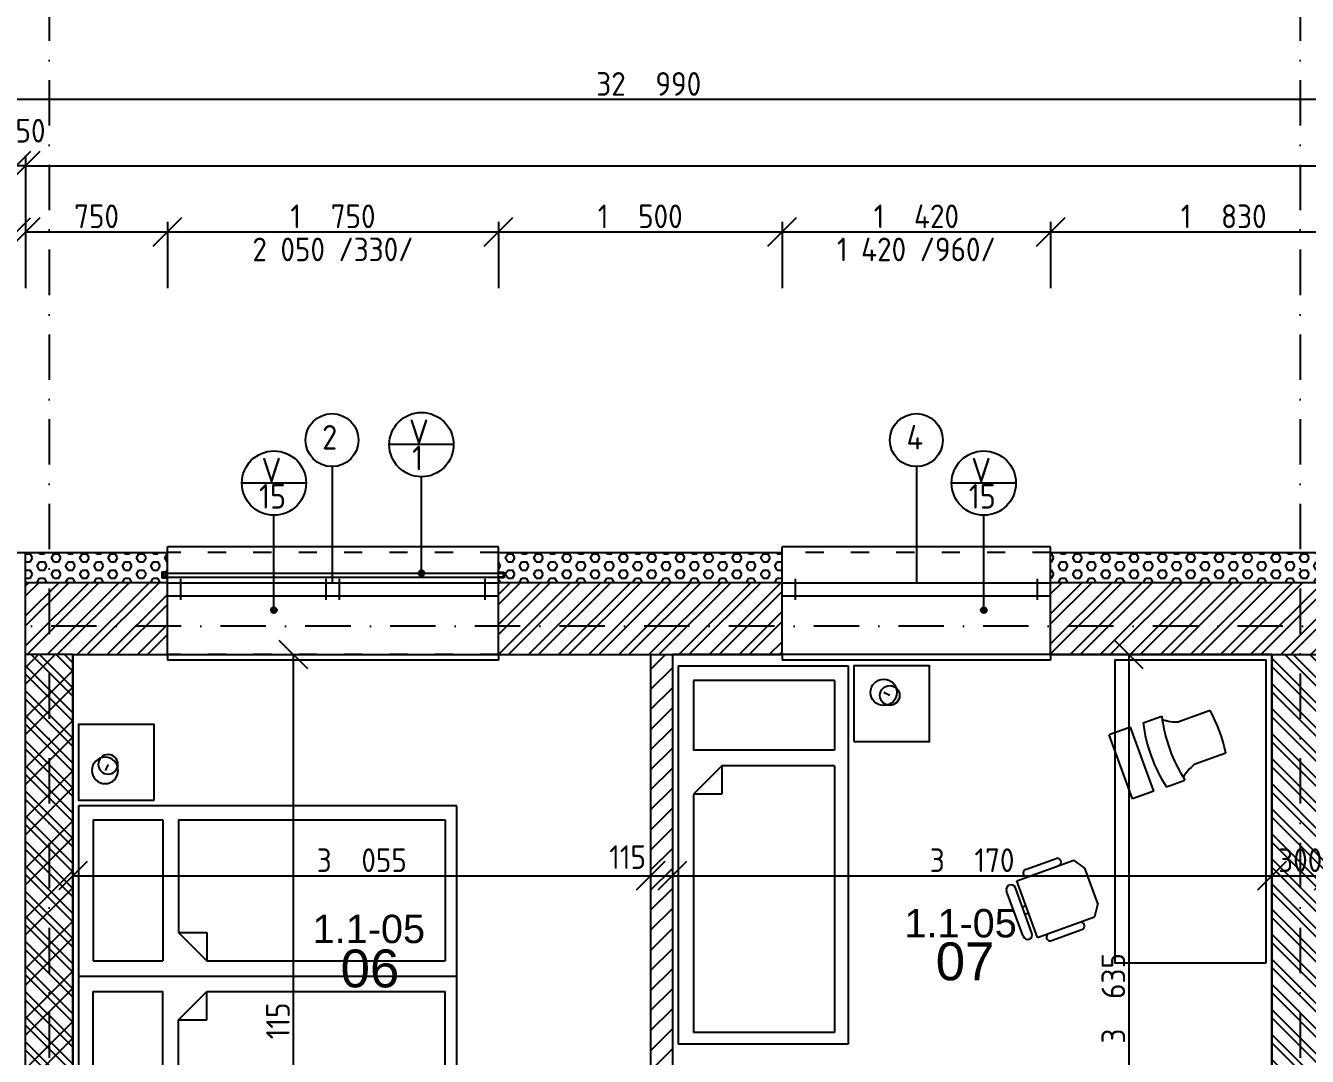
# Model space of a CAD drawing. Extents: x 4511820 to 5180432, y -1526536 to -944957.
# Drawn here: x 5007451 to 5014228, y -1334020 to -1328570 of the extents above; entities that cross this region are included whole.
import ezdxf

# ---------------------------------------------------------------- set-up
doc = ezdxf.new("R2010")
doc.units = 0
doc.header["$MEASUREMENT"] = 0
doc.linetypes.add('ACAD_ISO03W100', pattern=[30, 12, -18])
doc.linetypes.add('BODKOCIARKOVANA_3', pattern=[5.6, 3, -1.3, 0, -1.3])
doc.layers.get('0').update_dxf_attribs({"linetype": 'CONTINUOUS'})
doc.layers.get('Defpoints').update_dxf_attribs({"color": 61, "linetype": 'CONTINUOUS'})
for name, color, linetype in [('KÓTY', 4, 'CONTINUOUS'), ('MÚRY', 1, 'CONTINUOUS'), ('OKNÁ', 143, 'CONTINUOUS'), ('osi', 253, 'CONTINUOUS'), ('Plochy', 41, 'CONTINUOUS'), ('POPIS', 7, 'CONTINUOUS'), ('TENKÁ', 7, 'CONTINUOUS'), ('ZARIADENIE', 47, 'CONTINUOUS'), ('ŠRAFY', 82, 'CONTINUOUS')]:
    doc.layers.add(name, color=color, linetype=linetype)
doc.styles.add('ARIAL', font='arial.ttf')
doc.styles.add('STYLE1', font='isocp.shx')
doc.dimstyles.new('STANDARD-50', dxfattribs={"dimtxt": 125, "dimasz": 150, "dimexe": 10, "dimexo": 200, "dimgap": 20, "dimtad": 1, "dimdsep": 46, "dimlunit": 6, "dimtxsty": 'STYLE1', "dimblk1": 'OBLIQUE', "dimblk2": 'OBLIQUE', "dimsah": 1, "dimcen": 2.5, "dimse1": 1, "dimse2": 1, "dimadec": 0, "dimazin": 0, "dimtfac": 1, "dimtmove": 1, "dimatfit": 3, "dimldrblk": 'OBLIQUE', "dimfxl": 1, "dimtolj": 1, "dimtzin": 0, "dimarcsym": 0})
pattern_1 = [(0, (0, -175781), (0, 43.3012702), [25, -50]), (120, (0, -175781), (-37.5, -21.6506351), [25, -50]), (60, (25, -175781), (-37.5, 21.6506351), [25, -50])]

# ---------------------------------------------------------------- blocks, each defined once
blk = doc.blocks.new('_OBLIQUE')
at = {"color": 0, "linetype": 'ByBlock'}
blk.add_line((-0.5, -0.5), (0.5, 0.5), dxfattribs=at)
blk = doc.blocks.new('*D22419')
at = {"layer": 'Defpoints', "color": 0}
for p in [(5027241, -1328390.2), (4994251, -1328960.6), (4994251, -1328960.6)]:
    blk.add_point(p, dxfattribs=at)
at = {"layer": 'KÓTY', "color": 0, "lineweight": -2}
blk.add_line((5027241, -1328960.6), (4994251, -1328960.6), dxfattribs=at)
at = {"layer": 'KÓTY', "color": 0, "linetype": 'ByBlock', "lineweight": -2, "xscale": 150, "yscale": 150, "zscale": 150, "rotation": 180}
blk.add_blockref('_OBLIQUE', (4994251, -1328960.6), dxfattribs=at)
at = {"layer": 'KÓTY', "color": 0, "linetype": 'ByBlock', "lineweight": -2, "xscale": 150, "yscale": 150, "zscale": 150}
blk.add_blockref('_OBLIQUE', (5027241, -1328960.6), dxfattribs=at)
at = {"layer": 'KÓTY', "color": 0, "insert": (5010746, -1328878.1), "char_height": 125, "attachment_point": 5, "style": 'STYLE1'}
blk.add_mtext('\\A1;32ﾠ990', dxfattribs=at)
blk = doc.blocks.new('*D22420')
at = {"layer": 'Defpoints', "color": 0}
for p in [(5027241, -1329310.6), (5007451, -1331515.2), (5027241, -1331515.2)]:
    blk.add_point(p, dxfattribs=at)
at = {"layer": 'KÓTY', "color": 0, "lineweight": -2}
blk.add_line((5007451, -1329310.6), (5027241, -1329310.6), dxfattribs=at)
at = {"layer": 'KÓTY', "color": 0, "linetype": 'ByBlock', "lineweight": -2, "xscale": 150, "yscale": 150, "zscale": 150, "rotation": 180}
blk.add_blockref('_OBLIQUE', (5007451, -1329310.6), dxfattribs=at)
at = {"layer": 'KÓTY', "color": 0, "linetype": 'ByBlock', "lineweight": -2, "xscale": 150, "yscale": 150, "zscale": 150}
blk.add_blockref('_OBLIQUE', (5027241, -1329310.6), dxfattribs=at)
at = {"layer": 'KÓTY', "color": 0, "insert": (5017346, -1329228.1), "char_height": 125, "attachment_point": 5, "style": 'STYLE1'}
blk.add_mtext('\\A1;19ﾠ790', dxfattribs=at)
blk = doc.blocks.new('*D22421')
at = {"layer": 'Defpoints', "color": 0}
for p in [(5007401, -1329310.6), (5007401, -1331515.2), (5007451, -1331515.2)]:
    blk.add_point(p, dxfattribs=at)
at = {"layer": 'KÓTY', "color": 0, "lineweight": -2}
blk.add_line((5007451, -1329310.6), (5007401, -1329310.6), dxfattribs=at)
at = {"layer": 'KÓTY', "color": 0, "linetype": 'ByBlock', "lineweight": -2, "xscale": 150, "yscale": 150, "zscale": 150, "rotation": 180}
blk.add_blockref('_OBLIQUE', (5007401, -1329310.6), dxfattribs=at)
at = {"layer": 'KÓTY', "color": 0, "linetype": 'ByBlock', "lineweight": -2, "xscale": 150, "yscale": 150, "zscale": 150}
blk.add_blockref('_OBLIQUE', (5007451, -1329310.6), dxfattribs=at)
at = {"layer": 'KÓTY', "color": 0, "insert": (5007476.8, -1329125.6), "char_height": 125, "attachment_point": 5, "style": 'STYLE1'}
blk.add_mtext('\\A1;50', dxfattribs=at)
blk = doc.blocks.new('*D22422')
at = {"layer": 'Defpoints', "color": 0}
for p in [(4994251, -1329310.6), (4994251, -1331515.2), (5007401, -1331515.2)]:
    blk.add_point(p, dxfattribs=at)
at = {"layer": 'KÓTY', "color": 0, "lineweight": -2}
blk.add_line((5007401, -1329310.6), (4994251, -1329310.6), dxfattribs=at)
at = {"layer": 'KÓTY', "color": 0, "linetype": 'ByBlock', "lineweight": -2, "xscale": 150, "yscale": 150, "zscale": 150, "rotation": 180}
blk.add_blockref('_OBLIQUE', (4994251, -1329310.6), dxfattribs=at)
at = {"layer": 'KÓTY', "color": 0, "linetype": 'ByBlock', "lineweight": -2, "xscale": 150, "yscale": 150, "zscale": 150}
blk.add_blockref('_OBLIQUE', (5007401, -1329310.6), dxfattribs=at)
at = {"layer": 'KÓTY', "color": 0, "insert": (5000826, -1329228.1), "char_height": 125, "attachment_point": 5, "style": 'STYLE1'}
blk.add_mtext('\\A1;13ﾠ150', dxfattribs=at)
blk = doc.blocks.new('*D22430')
at = {"layer": 'Defpoints', "color": 0}
for p in [(5007401, -1329660.6), (5006321, -1331515.2), (5007401, -1331515.2)]:
    blk.add_point(p, dxfattribs=at)
at = {"layer": 'KÓTY', "color": 0, "lineweight": -2}
blk.add_line((5006321, -1329660.6), (5007401, -1329660.6), dxfattribs=at)
at = {"layer": 'KÓTY', "color": 0, "linetype": 'ByBlock', "lineweight": -2, "xscale": 150, "yscale": 150, "zscale": 150, "rotation": 180}
blk.add_blockref('_OBLIQUE', (5006321, -1329660.6), dxfattribs=at)
at = {"layer": 'KÓTY', "color": 0, "linetype": 'ByBlock', "lineweight": -2, "xscale": 150, "yscale": 150, "zscale": 150}
blk.add_blockref('_OBLIQUE', (5007401, -1329660.6), dxfattribs=at)
at = {"layer": 'KÓTY', "color": 0, "insert": (5006861, -1329578.1), "char_height": 125, "attachment_point": 5, "style": 'STYLE1'}
blk.add_mtext('\\A1;1ﾠ080', dxfattribs=at)
blk = doc.blocks.new('*D22431')
at = {"layer": 'Defpoints', "color": 0}
for p in [(5008201, -1329660.6), (5007451, -1331515.2), (5008201, -1331515.2)]:
    blk.add_point(p, dxfattribs=at)
at = {"layer": 'KÓTY', "color": 0, "lineweight": -2}
blk.add_line((5007451, -1329660.6), (5008201, -1329660.6), dxfattribs=at)
at = {"layer": 'KÓTY', "color": 0, "linetype": 'ByBlock', "lineweight": -2, "xscale": 150, "yscale": 150, "zscale": 150, "rotation": 180}
blk.add_blockref('_OBLIQUE', (5007451, -1329660.6), dxfattribs=at)
at = {"layer": 'KÓTY', "color": 0, "linetype": 'ByBlock', "lineweight": -2, "xscale": 150, "yscale": 150, "zscale": 150}
blk.add_blockref('_OBLIQUE', (5008201, -1329660.6), dxfattribs=at)
at = {"layer": 'KÓTY', "color": 0, "insert": (5007826, -1329578.1), "char_height": 125, "attachment_point": 5, "style": 'STYLE1'}
blk.add_mtext('\\A1;750', dxfattribs=at)
blk = doc.blocks.new('*D22432')
at = {"layer": 'Defpoints', "color": 0}
for p in [(5009951, -1329660.6), (5008201, -1331515.2), (5009951, -1331515.2)]:
    blk.add_point(p, dxfattribs=at)
at = {"layer": 'KÓTY', "color": 0, "lineweight": -2}
blk.add_line((5008201, -1329660.6), (5009951, -1329660.6), dxfattribs=at)
at = {"layer": 'KÓTY', "color": 0, "linetype": 'ByBlock', "lineweight": -2, "xscale": 150, "yscale": 150, "zscale": 150, "rotation": 180}
blk.add_blockref('_OBLIQUE', (5008201, -1329660.6), dxfattribs=at)
at = {"layer": 'KÓTY', "color": 0, "linetype": 'ByBlock', "lineweight": -2, "xscale": 150, "yscale": 150, "zscale": 150}
blk.add_blockref('_OBLIQUE', (5009951, -1329660.6), dxfattribs=at)
at = {"layer": 'KÓTY', "color": 0, "insert": (5009076, -1329578.1), "char_height": 125, "attachment_point": 5, "style": 'STYLE1'}
blk.add_mtext('\\A1;1ﾠ750', dxfattribs=at)
blk = doc.blocks.new('*D22433')
at = {"layer": 'Defpoints', "color": 0}
for p in [(5011451, -1329660.6), (5009951, -1331515.2), (5011451, -1331515.2)]:
    blk.add_point(p, dxfattribs=at)
at = {"layer": 'KÓTY', "color": 0, "lineweight": -2}
blk.add_line((5009951, -1329660.6), (5011451, -1329660.6), dxfattribs=at)
at = {"layer": 'KÓTY', "color": 0, "linetype": 'ByBlock', "lineweight": -2, "xscale": 150, "yscale": 150, "zscale": 150, "rotation": 180}
blk.add_blockref('_OBLIQUE', (5009951, -1329660.6), dxfattribs=at)
at = {"layer": 'KÓTY', "color": 0, "linetype": 'ByBlock', "lineweight": -2, "xscale": 150, "yscale": 150, "zscale": 150}
blk.add_blockref('_OBLIQUE', (5011451, -1329660.6), dxfattribs=at)
at = {"layer": 'KÓTY', "color": 0, "insert": (5010701, -1329578.1), "char_height": 125, "attachment_point": 5, "style": 'STYLE1'}
blk.add_mtext('\\A1;1ﾠ500', dxfattribs=at)
blk = doc.blocks.new('*D22434')
at = {"layer": 'Defpoints', "color": 0}
for p in [(5012871, -1329660.6), (5011451, -1331515.2), (5012871, -1331515.2)]:
    blk.add_point(p, dxfattribs=at)
at = {"layer": 'KÓTY', "color": 0, "lineweight": -2}
blk.add_line((5011451, -1329660.6), (5012871, -1329660.6), dxfattribs=at)
at = {"layer": 'KÓTY', "color": 0, "linetype": 'ByBlock', "lineweight": -2, "xscale": 150, "yscale": 150, "zscale": 150, "rotation": 180}
blk.add_blockref('_OBLIQUE', (5011451, -1329660.6), dxfattribs=at)
at = {"layer": 'KÓTY', "color": 0, "linetype": 'ByBlock', "lineweight": -2, "xscale": 150, "yscale": 150, "zscale": 150}
blk.add_blockref('_OBLIQUE', (5012871, -1329660.6), dxfattribs=at)
at = {"layer": 'KÓTY', "color": 0, "insert": (5012161, -1329578.1), "char_height": 125, "attachment_point": 5, "style": 'STYLE1'}
blk.add_mtext('\\A1;1ﾠ420', dxfattribs=at)
blk = doc.blocks.new('*D22435')
at = {"layer": 'Defpoints', "color": 0}
for p in [(5014701, -1329660.6), (5012871, -1331515.2), (5014701, -1331515.2)]:
    blk.add_point(p, dxfattribs=at)
at = {"layer": 'KÓTY', "color": 0, "lineweight": -2}
blk.add_line((5012871, -1329660.6), (5014701, -1329660.6), dxfattribs=at)
at = {"layer": 'KÓTY', "color": 0, "linetype": 'ByBlock', "lineweight": -2, "xscale": 150, "yscale": 150, "zscale": 150, "rotation": 180}
blk.add_blockref('_OBLIQUE', (5012871, -1329660.6), dxfattribs=at)
at = {"layer": 'KÓTY', "color": 0, "linetype": 'ByBlock', "lineweight": -2, "xscale": 150, "yscale": 150, "zscale": 150}
blk.add_blockref('_OBLIQUE', (5014701, -1329660.6), dxfattribs=at)
at = {"layer": 'KÓTY', "color": 0, "insert": (5013786, -1329578.1), "char_height": 125, "attachment_point": 5, "style": 'STYLE1'}
blk.add_mtext('\\A1;1ﾠ830', dxfattribs=at)
blk = doc.blocks.new('JEDNOPOSTEL')
at = {"layer": 'ZARIADENIE', "ltscale": 0.25}
for p, q in [((4449069, -1322230.2), (4447069, -1322230.2)), ((4447069, -1323130.2), (4447069, -1322230.2)), ((4449069, -1322230.2), (4449069, -1323130.2)), ((4449069, -1323130.2), (4447069, -1323130.2)), ((4448913, -1323349.6), (4448929.1, -1323317.4))]:
    blk.add_line(p, q, dxfattribs=at)
at = {"layer": 'ZARIADENIE', "color": 76, "ltscale": 0.25}
for p, q in [((4448390.6, -1322311.3), (4447130.6, -1322311.3)), ((4447130.6, -1323056.9), (4447130.6, -1322311.3)), ((4448540.6, -1322461.3), (4448390.6, -1322311.3)), ((4448390.6, -1322461.3), (4448390.6, -1322311.3)), ((4448992.6, -1322311.3), (4448623.3, -1322311.3)), ((4448623.3, -1323056.9), (4448623.3, -1322311.3)), ((4448992.6, -1323056.9), (4448992.6, -1322311.3)), ((4448540.6, -1322461.3), (4448390.6, -1322461.3)), ((4448540.6, -1323056.9), (4448540.6, -1322461.3)), ((4448540.6, -1323056.9), (4447130.6, -1323056.9)), ((4448992.6, -1323056.9), (4448623.3, -1323056.9))]:
    blk.add_line(p, q, dxfattribs=at)
at = {"layer": 'ZARIADENIE'}
blk.add_lwpolyline([(4448669, -1323160.2), (4448669, -1323560.2), (4449069, -1323560.2), (4449069, -1323160.2)], close=True, dxfattribs=at)
at = {"layer": 'ZARIADENIE', "ltscale": 0.25}
for centre, radius in [((4448929.1, -1323317.4), 69.7), ((4448913, -1323349.6), 51.9)]:
    blk.add_circle(centre, radius, dxfattribs=at)
blk = doc.blocks.new('DVOJPOSTEL')
at = {"layer": 'ZARIADENIE', "ltscale": 0.25}
for p, q in [((4444359, -1314665.2), (4444359, -1312665.2)), ((4444359, -1312665.2), (4446159, -1312665.2)), ((4445259, -1312665.2), (4445259, -1314665.2)), ((4446159, -1312665.2), (4446159, -1314665.2)), ((4444139.6, -1312821.2), (4444171.8, -1312805.1)), ((4446378.4, -1312821.2), (4446346.2, -1312805.1)), ((4446159, -1314665.2), (4444359, -1314665.2))]:
    blk.add_line(p, q, dxfattribs=at)
at = {"layer": 'ZARIADENIE', "color": 76, "ltscale": 0.25}
for p, q in [((4444432.3, -1312741.6), (4445177.9, -1312741.6)), ((4444432.3, -1312741.6), (4444432.3, -1313110.9)), ((4445177.9, -1312741.6), (4445177.9, -1313110.9)), ((4446085.7, -1312741.6), (4445340.1, -1312741.6)), ((4445340.1, -1312741.6), (4445340.1, -1313110.9)), ((4446085.7, -1312741.6), (4446085.7, -1313110.9)), ((4444432.3, -1313110.9), (4445177.9, -1313110.9)), ((4446085.7, -1313110.9), (4445340.1, -1313110.9)), ((4444432.3, -1313193.6), (4444432.3, -1314603.6)), ((4444432.3, -1313193.6), (4445027.9, -1313193.6)), ((4445027.9, -1313193.6), (4445177.9, -1313343.6)), ((4445027.9, -1313193.6), (4445027.9, -1313343.6)), ((4445490.1, -1313193.6), (4445340.1, -1313343.6)), ((4446085.7, -1313193.6), (4445490.1, -1313193.6)), ((4445490.1, -1313193.6), (4445490.1, -1313343.6)), ((4446085.7, -1313193.6), (4446085.7, -1314603.6)), ((4445027.9, -1313343.6), (4445177.9, -1313343.6)), ((4445177.9, -1313343.6), (4445177.9, -1314603.6)), ((4445340.1, -1313343.6), (4445340.1, -1314603.6)), ((4445490.1, -1313343.6), (4445340.1, -1313343.6)), ((4444432.3, -1314603.6), (4445177.9, -1314603.6)), ((4446085.7, -1314603.6), (4445340.1, -1314603.6))]:
    blk.add_line(p, q, dxfattribs=at)
at = {"layer": 'ZARIADENIE'}
for points in [[(4444329, -1313065.2), (4443929, -1313065.2), (4443929, -1312665.2), (4444329, -1312665.2)], [(4446189, -1313065.2), (4446589, -1313065.2), (4446589, -1312665.2), (4446189, -1312665.2)]]:
    blk.add_lwpolyline(points, close=True, dxfattribs=at)
at = {"layer": 'ZARIADENIE', "ltscale": 0.25}
for centre, radius in [((4444139.6, -1312821.2), 51.9), ((4444171.8, -1312805.1), 69.7), ((4446346.2, -1312805.1), 69.7), ((4446378.4, -1312821.2), 51.9)]:
    blk.add_circle(centre, radius, dxfattribs=at)
blk = doc.blocks.new('*D22879')
at = {"layer": 'Defpoints', "color": 0}
for p in [(5007701, -1333065), (5010756, -1333065), (5010756, -1333065)]:
    blk.add_point(p, dxfattribs=at)
at = {"layer": 'KÓTY', "color": 0, "lineweight": -2}
blk.add_line((5007701, -1333065), (5010756, -1333065), dxfattribs=at)
at = {"layer": 'KÓTY', "color": 0, "linetype": 'ByBlock', "lineweight": -2, "xscale": 150, "yscale": 150, "zscale": 150, "rotation": 180}
blk.add_blockref('_OBLIQUE', (5007701, -1333065), dxfattribs=at)
at = {"layer": 'KÓTY', "color": 0, "linetype": 'ByBlock', "lineweight": -2, "xscale": 150, "yscale": 150, "zscale": 150}
blk.add_blockref('_OBLIQUE', (5010756, -1333065), dxfattribs=at)
at = {"layer": 'KÓTY', "color": 0, "insert": (5009228.5, -1332982.5), "char_height": 125, "attachment_point": 5, "style": 'STYLE1'}
blk.add_mtext('\\A1;3ﾠ055', dxfattribs=at)
blk = doc.blocks.new('*D22880')
at = {"layer": 'Defpoints', "color": 0}
for p in [(5010756, -1333065), (5010871, -1333065), (5010871, -1333065)]:
    blk.add_point(p, dxfattribs=at)
at = {"layer": 'KÓTY', "color": 0, "lineweight": -2}
blk.add_line((5010756, -1333065), (5010871, -1333065), dxfattribs=at)
at = {"layer": 'KÓTY', "color": 0, "linetype": 'ByBlock', "lineweight": -2, "xscale": 150, "yscale": 150, "zscale": 150, "rotation": 180}
blk.add_blockref('_OBLIQUE', (5010756, -1333065), dxfattribs=at)
at = {"layer": 'KÓTY', "color": 0, "linetype": 'ByBlock', "lineweight": -2, "xscale": 150, "yscale": 150, "zscale": 150}
blk.add_blockref('_OBLIQUE', (5010871, -1333065), dxfattribs=at)
at = {"layer": 'KÓTY', "color": 0, "insert": (5010634, -1332966), "char_height": 125, "attachment_point": 5, "style": 'STYLE1'}
blk.add_mtext('\\A1;115', dxfattribs=at)
blk = doc.blocks.new('*D22881')
at = {"layer": 'Defpoints', "color": 0}
for p in [(5010871, -1333065), (5014041, -1333065), (5014041, -1333065)]:
    blk.add_point(p, dxfattribs=at)
at = {"layer": 'KÓTY', "color": 0, "lineweight": -2}
blk.add_line((5010871, -1333065), (5014041, -1333065), dxfattribs=at)
at = {"layer": 'KÓTY', "color": 0, "linetype": 'ByBlock', "lineweight": -2, "xscale": 150, "yscale": 150, "zscale": 150, "rotation": 180}
blk.add_blockref('_OBLIQUE', (5010871, -1333065), dxfattribs=at)
at = {"layer": 'KÓTY', "color": 0, "linetype": 'ByBlock', "lineweight": -2, "xscale": 150, "yscale": 150, "zscale": 150}
blk.add_blockref('_OBLIQUE', (5014041, -1333065), dxfattribs=at)
at = {"layer": 'KÓTY', "color": 0, "insert": (5012456, -1332982.5), "char_height": 125, "attachment_point": 5, "style": 'STYLE1'}
blk.add_mtext('\\A1;3ﾠ170', dxfattribs=at)
blk = doc.blocks.new('*D22882')
at = {"layer": 'Defpoints', "color": 0}
for p in [(5014041, -1333065), (5014341, -1333065), (5014341, -1333065)]:
    blk.add_point(p, dxfattribs=at)
at = {"layer": 'KÓTY', "color": 0, "lineweight": -2}
blk.add_line((5014041, -1333065), (5014341, -1333065), dxfattribs=at)
at = {"layer": 'KÓTY', "color": 0, "linetype": 'ByBlock', "lineweight": -2, "xscale": 150, "yscale": 150, "zscale": 150, "rotation": 180}
blk.add_blockref('_OBLIQUE', (5014041, -1333065), dxfattribs=at)
at = {"layer": 'KÓTY', "color": 0, "linetype": 'ByBlock', "lineweight": -2, "xscale": 150, "yscale": 150, "zscale": 150}
blk.add_blockref('_OBLIQUE', (5014341, -1333065), dxfattribs=at)
at = {"layer": 'KÓTY', "color": 0, "insert": (5014191, -1332982.5), "char_height": 125, "attachment_point": 5, "style": 'STYLE1'}
blk.add_mtext('\\A1;300', dxfattribs=at)
blk = doc.blocks.new('*D22970')
at = {"layer": 'Defpoints', "color": 0}
for p in [(5008867.5, -1331895.2), (5009907.5, -1331895.2), (5009907.5, -1336010.2)]:
    blk.add_point(p, dxfattribs=at)
at = {"layer": 'KÓTY', "color": 0, "lineweight": -2}
blk.add_line((5008867.5, -1336010.2), (5008867.5, -1331895.2), dxfattribs=at)
at = {"layer": 'KÓTY', "color": 0, "linetype": 'ByBlock', "lineweight": -2, "xscale": 150, "yscale": 150, "zscale": 150}
for p, rotation in [((5008867.5, -1331895.2), 90), ((5008867.5, -1336010.2), 270)]:
    blk.add_blockref('_OBLIQUE', p, dxfattribs=dict(at, rotation=rotation))
at = {"layer": 'KÓTY', "color": 0, "insert": (5008785, -1333952.7), "char_height": 125, "attachment_point": 5, "rotation": 90, "style": 'STYLE1'}
blk.add_mtext('\\A1;4ﾠ115', dxfattribs=at)
blk = doc.blocks.new('*D22989')
at = {"layer": 'Defpoints', "color": 0}
for p in [(5012834.5, -1331895.2), (5012834.5, -1335530.2), (5013285, -1335530.2)]:
    blk.add_point(p, dxfattribs=at)
at = {"layer": 'KÓTY', "color": 0, "lineweight": -2}
blk.add_line((5013285, -1331895.2), (5013285, -1335530.2), dxfattribs=at)
at = {"layer": 'KÓTY', "color": 0, "linetype": 'ByBlock', "lineweight": -2, "xscale": 150, "yscale": 150, "zscale": 150}
for p, rotation in [((5013285, -1331895.2), 90), ((5013285, -1335530.2), 270)]:
    blk.add_blockref('_OBLIQUE', p, dxfattribs=dict(at, rotation=rotation))
at = {"layer": 'KÓTY', "color": 0, "insert": (5013202.5, -1333712.7), "char_height": 125, "attachment_point": 5, "rotation": 90, "style": 'STYLE1'}
blk.add_mtext('\\A1;3ﾠ635', dxfattribs=at)

msp = doc.modelspace()

# ---------------------------------------------------------------- hatches: boundary and pattern name
at = {"layer": 'TENKÁ'}
h = msp.add_hatch(color=256, dxfattribs=at)
h.dxf.hatch_style = 1
h.paths.add_polyline_path([(5008201, -1331485.191), (5008176, -1331485.191), (5008176, -1331465.191), (5008201, -1331465.191), (5008201, -1331460.191), (5008171, -1331460.191), (5008171, -1331490.191), (5008201, -1331490.191)])
h = msp.add_hatch(color=256, dxfattribs=at)
h.dxf.hatch_style = 1
h.paths.add_polyline_path([(5009544, -1331450.191, 2.41421356), (5009559, -1331465.191, 0.41421356)])
h = msp.add_hatch(color=256, dxfattribs=at)
h.dxf.hatch_style = 1
h.paths.add_polyline_path([(5009951, -1331485.191), (5009976, -1331485.191), (5009976, -1331465.191), (5009951, -1331465.191), (5009951, -1331460.191), (5009981, -1331460.191), (5009981, -1331490.191), (5009951, -1331490.191)])
h = msp.add_hatch(color=256, dxfattribs=at)
h.dxf.hatch_style = 1
h.paths.add_polyline_path([(5008764.266, -1331645.865, 2.41421356), (5008779.266, -1331660.865, 0.41421356)])
h = msp.add_hatch(color=256, dxfattribs=at)
h.dxf.hatch_style = 1
h.paths.add_polyline_path([(5012517.266, -1331645.865, 2.41421356), (5012532.266, -1331660.865, 0.41421356)])
at = {"layer": 'ŠRAFY'}
h = msp.add_hatch(dxfattribs=at)
h.set_pattern_fill('HEX', color=256, scale=200)
h.set_pattern_definition(pattern_1)
h.paths.add_polyline_path([(5007451, -1331515.191), (5008201, -1331515.191), (5008201, -1331355.191), (5007451, -1331355.191)])
h = msp.add_hatch(dxfattribs=at)
h.set_pattern_fill('HEX', color=256, scale=200)
h.set_pattern_definition(pattern_1)
h.paths.add_polyline_path([(5009951, -1331515.191), (5011451, -1331515.191), (5011451, -1331355.191), (5009951, -1331355.191)])
h = msp.add_hatch(dxfattribs=at)
h.set_pattern_fill('HEX', color=256, scale=200)
h.set_pattern_definition(pattern_1)
h.paths.add_polyline_path([(5012871, -1331355.191), (5012871, -1331515.191), (5014701, -1331515.191), (5014701, -1331355.191)])
h = msp.add_hatch(dxfattribs=at)
h.set_pattern_fill('ANSI32', color=256, scale=300)
h.paths.add_polyline_path([(5007451, -1331515.191), (5007451, -1331895.191), (5007701, -1331895.191), (5008201, -1331895.191), (5008201, -1331515.191)])
h = msp.add_hatch(dxfattribs=at)
h.set_pattern_fill('ANSI32', color=256, scale=300)
h.paths.add_polyline_path([(5011451, -1331585.191), (5011451, -1331515.191), (5009951, -1331515.191), (5009951, -1331585.191), (5009951, -1331895.191), (5010756, -1331895.191), (5010871, -1331895.191), (5011451, -1331895.191)])
h = msp.add_hatch(dxfattribs=at)
h.set_pattern_fill('ANSI32', color=256, scale=300)
h.paths.add_polyline_path([(5014701, -1331585.191), (5014701, -1331515.191), (5012871, -1331515.191), (5012871, -1331585.191), (5012871, -1331895.191), (5014041, -1331895.191), (5014341, -1331895.191), (5014701, -1331895.191)])
h = msp.add_hatch(dxfattribs=at)
h.set_pattern_fill('ANSI32', color=256, scale=250, angle=90)
h.paths.add_polyline_path([(5007451, -1344815.191), (5007701, -1344815.191), (5007701, -1339010.191), (5007701, -1338870.191), (5007701, -1338010.191), (5007701, -1337895.191), (5007701, -1336125.191), (5007701, -1336010.191), (5007701, -1331895.191), (5007451, -1331895.191)])
h = msp.add_hatch(dxfattribs=at)
h.set_pattern_fill('ANSI32', color=256, scale=500)
h.set_pattern_definition([(45, (584112, -84217.88), (-132.5825215, 132.5825215), []), (45, (584200.39, -84217.88), (-132.5825215, 132.5825215), [])])
h.paths.add_polyline_path([(5007451, -1344815.191), (5007701, -1344815.191), (5007701, -1339010.191), (5007701, -1338870.191), (5007701, -1338010.191), (5007701, -1337895.191), (5007701, -1336125.191), (5007701, -1336010.191), (5007701, -1331895.191), (5007451, -1331895.191)])
at = {"layer": 'ŠRAFY', "ltscale": 0.25}
h = msp.add_hatch(dxfattribs=at)
h.set_pattern_fill('ANSI31', color=256, scale=600, style=0)
h.set_pattern_definition([(45, (515270.5, 128041), (-53.0330086, 53.0330086), [])])
h.paths.add_polyline_path([(5010871, -1331895.191), (5010756, -1331895.191), (5010756, -1335645.191), (5011586, -1335645.191), (5011586, -1336780.191), (5010701, -1336780.191), (5010701, -1336895.191), (5011701, -1336895.191), (5011701, -1335645.191), (5011756, -1335645.191), (5011756, -1335530.191), (5010871, -1335530.191)])
at = {"layer": 'ŠRAFY'}
h = msp.add_hatch(dxfattribs=at)
h.set_pattern_fill('ANSI32', color=256, scale=250, angle=90)
h.paths.add_polyline_path([(5014341, -1333655.191), (5014341, -1333480.191), (5014341, -1331895.191), (5014041, -1331895.191), (5014041, -1334040.191), (5014041, -1334155.191), (5014041, -1335530.191), (5014041, -1335645.191), (5014341, -1335645.191), (5014341, -1335530.191), (5014341, -1334685.191), (5014341, -1334570.191)])

# ---------------------------------------------------------------- linework, layer by layer
at = {"layer": 'KÓTY', "ltscale": 0.25}
for p, q in [((5007451, -1329257.244), (5007451, -1329607.244)), ((5007451, -1329607.244), (5007451, -1329957.244)), ((5008201, -1329607.244), (5008201, -1329957.244)), ((5009951, -1329607.244), (5009951, -1329957.244)), ((5011451, -1329607.244), (5011451, -1329957.244)), ((5012871, -1329607.244), (5012871, -1329957.244))]:
    msp.add_line(p, q, dxfattribs=at)
at = {"layer": 'MÚRY'}
for p, q in [((5006321, -1331355.191), (5008201, -1331355.191)), ((5008201, -1331895.191), (5008201, -1331355.191)), ((5009951, -1331355.191), (5011451, -1331355.191)), ((5009951, -1331895.191), (5009951, -1331355.191)), ((5011451, -1331895.191), (5011451, -1331355.191)), ((5012871, -1331355.191), (5014701, -1331355.191)), ((5012871, -1331895.191), (5012871, -1331355.191)), ((5007701, -1331895.191), (5008201, -1331895.191)), ((5007701, -1331895.191), (5007701, -1336010.191)), ((5009951, -1331895.191), (5010756, -1331895.191)), ((5010756, -1331895.191), (5010756, -1335645.191)), ((5010871, -1331895.191), (5011451, -1331895.191)), ((5010871, -1331895.191), (5010871, -1335530.191)), ((5012871, -1331895.191), (5014041, -1331895.191)), ((5014041, -1331895.191), (5014041, -1335530.191))]:
    msp.add_line(p, q, dxfattribs=at)
at = {"layer": 'OKNÁ', "ltscale": 0.25}
for p, q in [((5009071, -1330901.338), (5009071, -1331515.191)), ((5012161, -1330901.338), (5012161, -1331515.191)), ((5008201, -1331465.191), (5009951, -1331465.191)), ((5008201, -1331485.191), (5009951, -1331485.191)), ((5008201, -1331485.191), (5009951, -1331485.191)), ((5008271, -1331605.191), (5008271, -1331495.191)), ((5008271, -1331605.191), (5008271, -1331495.191)), ((5009041, -1331605.191), (5009041, -1331495.191)), ((5009041, -1331605.191), (5009041, -1331495.191)), ((5009111, -1331605.191), (5009111, -1331495.191)), ((5009111, -1331605.191), (5009111, -1331495.191)), ((5009881, -1331605.191), (5009881, -1331495.191)), ((5009881, -1331605.191), (5009881, -1331495.191)), ((5011521, -1331605.191), (5011521, -1331495.191)), ((5011521, -1331605.191), (5011521, -1331495.191)), ((5012801, -1331605.191), (5012801, -1331495.191)), ((5012801, -1331605.191), (5012801, -1331495.191)), ((5008201, -1331515.191), (5009951, -1331515.191)), ((5011451, -1331515.191), (5012871, -1331515.191)), ((5008201, -1331585.191), (5009951, -1331585.191)), ((5011451, -1331585.191), (5012871, -1331585.191))]:
    msp.add_line(p, q, dxfattribs=at)
for centre in [(5009071, -1330761.338), (5012161, -1330761.338)]:
    msp.add_circle(centre, 140, dxfattribs=at)
at = {"layer": 'osi', "linetype": 'BODKOCIARKOVANA_3', "ltscale": 80}
for p, q in [((5007576, -1310038), (5007576, -1347555.191)), ((5014191, -1310038), (5014191, -1347555.191)), ((5041881, -1331745.191), (4978211, -1331745.191))]:
    msp.add_line(p, q, dxfattribs=at)
at = {"layer": 'Plochy'}
for points in [[(5007701, -1336010.191), (5007701, -1331895.191), (5010756, -1331895.191), (5010756, -1335645.191), (5011586, -1335645.191), (5011586, -1336780.191), (5009701, -1336780.191), (5009701, -1336010.191)], [(5014041, -1331895.191), (5010871, -1331895.191), (5010871, -1335530.191), (5014041, -1335530.191)]]:
    msp.add_lwpolyline(points, close=True, dxfattribs=at)
at = {"layer": 'TENKÁ', "ltscale": 0.25}
for p, q in [((5009714, -1330785.355), (5009374, -1330785.355)), ((5009544, -1331465.191), (5009544, -1330955.355)), ((5008934.266, -1330988.462), (5008594.266, -1330988.462)), ((5012687.266, -1330988.462), (5012347.266, -1330988.462)), ((5008764.266, -1331660.865), (5008764.266, -1331158.462)), ((5012517.266, -1331660.865), (5012517.266, -1331158.462)), ((5009951, -1331325.191), (5008201, -1331325.191)), ((5008201, -1331355.191), (5008201, -1331325.191)), ((5009951, -1331355.191), (5009951, -1331325.191)), ((5012871, -1331325.191), (5011451, -1331325.191)), ((5011451, -1331355.191), (5011451, -1331325.191)), ((5012871, -1331355.191), (5012871, -1331325.191)), ((5008201, -1331895.191), (5008201, -1331925.191)), ((5009951, -1331895.191), (5009951, -1331925.191)), ((5011451, -1331895.191), (5011451, -1331925.191)), ((5012871, -1331895.191), (5012871, -1331925.191)), ((5009951, -1331925.191), (5008201, -1331925.191)), ((5012871, -1331925.191), (5011451, -1331925.191))]:
    msp.add_line(p, q, dxfattribs=at)
at = {"layer": 'TENKÁ'}
for p, q in [((5007451, -1346755.191), (5007451, -1331355.191)), ((5008201, -1331460.191), (5008171, -1331460.191)), ((5008171, -1331460.191), (5008171, -1331490.191)), ((5008201, -1331485.191), (5008171, -1331485.191)), ((5008171, -1331490.191), (5008201, -1331490.191)), ((5008201, -1331465.191), (5008176, -1331465.191)), ((5008176, -1331465.191), (5008176, -1331485.191)), ((5008176, -1331485.191), (5008201, -1331485.191)), ((5009951, -1331460.191), (5009981, -1331460.191)), ((5009951, -1331465.191), (5009976, -1331465.191)), ((5009951, -1331485.191), (5009981, -1331485.191)), ((5009976, -1331485.191), (5009951, -1331485.191)), ((5009981, -1331490.191), (5009951, -1331490.191)), ((5009976, -1331465.191), (5009976, -1331485.191)), ((5009981, -1331460.191), (5009981, -1331490.191)), ((5008201, -1331515.191), (5007451, -1331515.191)), ((5011451, -1331515.191), (5009951, -1331515.191)), ((5014701, -1331515.191), (5012871, -1331515.191)), ((5007701, -1331895.191), (5007451, -1331895.191)), ((5010756, -1331895.191), (5010871, -1331895.191)), ((5014041, -1331895.191), (5014341, -1331895.191))]:
    msp.add_line(p, q, dxfattribs=at)
at = {"layer": 'TENKÁ', "linetype": 'ACAD_ISO03W100', "ltscale": 8}
for p, q in [((5009951, -1331355.191), (5008201, -1331355.191)), ((5012871, -1331355.191), (5011451, -1331355.191)), ((5009951, -1331895.191), (5008201, -1331895.191)), ((5012871, -1331895.191), (5011451, -1331895.191))]:
    msp.add_line(p, q, dxfattribs=at)
at = {"layer": 'TENKÁ', "ltscale": 0.25}
for centre in [(5009544, -1330785.355), (5008764.266, -1330988.462), (5012517.266, -1330988.462)]:
    msp.add_circle(centre, 170, dxfattribs=at)
at = {"layer": 'TENKÁ'}
for centre in [(5009544, -1331465.191), (5008764.266, -1331660.865), (5012517.266, -1331660.865)]:
    msp.add_circle(centre, 15, dxfattribs=at)
at = {"layer": 'ZARIADENIE', "color": 8, "ltscale": 0.25}
for p, q in [((5013359.702, -1332256.45), (5013458.171, -1332220.61)), ((5013714.716, -1332191.086), (5013548.439, -1332251.606)), ((5013293.023, -1332278.518), (5013180.26, -1332319.56)), ((5013303.388, -1332657.849), (5013180.26, -1332319.56)), ((5013416.151, -1332616.807), (5013293.023, -1332278.518)), ((5013796.801, -1332416.612), (5013630.524, -1332477.132)), ((5013482.829, -1332594.739), (5013581.298, -1332558.899)), ((5013416.151, -1332616.807), (5013303.388, -1332657.849))]:
    msp.add_line(p, q, dxfattribs=at)
at = {"layer": 'ZARIADENIE', "color": 33, "ltscale": 0.25}
for p, q in [((5012692.675, -1333090.972), (5012993.377, -1332981.525)), ((5012738.723, -1333031.644), (5012899.683, -1332973.06)), ((5013051.486, -1333024.226), (5012993.377, -1332981.525)), ((5013119.89, -1333212.164), (5013051.486, -1333024.226)), ((5012772.112, -1333367.698), (5012685.097, -1333128.627)), ((5012802.122, -1333391.673), (5012692.675, -1333090.972)), ((5012725.127, -1333384.799), (5012638.113, -1333145.728)), ((5012721.764, -1333229.369), (5012740.558, -1333222.529)), ((5012735.445, -1333266.957), (5012754.239, -1333260.116)), ((5013119.89, -1333212.164), (5013102.823, -1333282.227)), ((5012802.122, -1333391.673), (5013102.823, -1333282.227)), ((5012875.531, -1333407.522), (5013036.491, -1333348.937))]:
    msp.add_line(p, q, dxfattribs=at)
at = {"layer": 'ZARIADENIE'}
msp.add_lwpolyline([(5014011, -1333525.191), (5014011, -1331925.191), (5013211, -1331925.191), (5013211, -1333525.191)], close=True, dxfattribs=at)
at = {"layer": 'ZARIADENIE', "color": 8, "ltscale": 0.25}
for centre, radius, start, end in [((5014271.488, -1332116.139), 820, 187.3196165, 212.6803835), ((5013544.266, -1331981.459), 270.179, 251.9719024, 270.8849629), ((5012993.506, -1332581.286), 820, 11.5850319, 28.4149681), ((5014173.02, -1332151.978), 820, 187.3196165, 212.6803835), ((5013800.974, -1332686.759), 270.179, 129.1150371, 148.0280975)]:
    msp.add_arc(centre, radius, start, end, dxfattribs=at)
at = {"layer": 'ZARIADENIE', "color": 33, "ltscale": 0.25}
for centre, radius, start, end in [((5012906.523, -1332991.854), 20, 290, 110), ((5012745.563, -1333050.438), 20, 110, 290), ((5012661.605, -1333137.178), 25, 20, 200), ((5013029.65, -1333330.143), 20, 290, 110), ((5012748.62, -1333376.249), 25, 200, 20), ((5012868.69, -1333388.728), 20, 110, 290)]:
    msp.add_arc(centre, radius, start, end, dxfattribs=at)

# ---------------------------------------------------------------- block references
at = {"layer": 'ZARIADENIE', "color": 2, "rotation": 90}
msp.add_blockref('JEDNOPOSTEL', (3688670.809, -5781024.191), dxfattribs=at)
at = {"layer": 'ZARIADENIE', "color": 2, "xscale": -1, "rotation": 89.99999999999997}
msp.add_blockref('DVOJPOSTEL', (3695065.809, 3111663.809), dxfattribs=at)

# ---------------------------------------------------------------- texts
at = {"layer": 'KÓTY', "char_height": 125, "attachment_point": 5, "style": 'STYLE1'}
for s, insert in [('\\A1;2 050 /330/', (5009076, -1329753.104)), ('\\A1;1 420 /960/', (5012161, -1329753.104))]:
    msp.add_mtext(s, dxfattribs=dict(at, insert=insert))
at = {"layer": 'POPIS', "lineweight": 40, "ltscale": 0.25, "style": 'ARIAL'}
for s, height, p in [('1.1-05', 150, (5008968.769, -1333420.77)), ('1.1-05', 150, (5012097.769, -1333390.77)), ('06', 200, (5009116.311, -1333654.77)), ('07', 200, (5012263.311, -1333617.27))]:
    msp.add_text(s, height=height, dxfattribs=at).set_placement(p)
at = {"layer": 'TENKÁ', "style": 'STYLE1'}
for s, p in [('2', (5009018.97, -1330811.338)), ('V', (5009477.97, -1330781.855)), ('4', (5012108.97, -1330811.338)), ('1', (5009494.47, -1330920.492)), ('V', (5008698.235, -1330984.962)), ('V', (5012451.235, -1330984.962)), ('15', (5008684.735, -1331123.599)), ('15', (5012437.735, -1331123.599))]:
    msp.add_text(s, height=130, dxfattribs=at).set_placement(p)

# ---------------------------------------------------------------- dimensions: what is measured, and where the dimension line sits
at = {"layer": 'KÓTY'}
for base, p1, p2, picture, middle in [((4994251, -1328960.646), (5027241, -1328390.191), (4994251, -1328960.646), '*D22419', (5010746, -1328878.104)), ((5007401, -1329310.646), (5007451, -1331515.191), (5007401, -1331515.191), '*D22421', (5007476.75, -1329125.646)), ((4994251, -1329310.646), (5007401, -1331515.191), (4994251, -1331515.191), '*D22422', (5000826, -1329228.104)), ((5027241, -1329310.646), (5007451, -1331515.191), (5027241, -1331515.191), '*D22420', (5017346, -1329228.104)), ((5007401, -1329660.646), (5006321, -1331515.191), (5007401, -1331515.191), '*D22430', (5006861, -1329578.104)), ((5008201, -1329660.646), (5007451, -1331515.191), (5008201, -1331515.191), '*D22431', (5007826, -1329578.146)), ((5009951, -1329660.646), (5008201, -1331515.191), (5009951, -1331515.191), '*D22432', (5009076, -1329578.104)), ((5011451, -1329660.646), (5009951, -1331515.191), (5011451, -1331515.191), '*D22433', (5010701, -1329578.104)), ((5012871, -1329660.646), (5011451, -1331515.191), (5012871, -1331515.191), '*D22434', (5012161, -1329578.104)), ((5014701, -1329660.646), (5012871, -1331515.191), (5014701, -1331515.191), '*D22435', (5013786, -1329578.104)), ((5010756, -1333065), (5007701, -1333065), (5010756, -1333065), '*D22879', (5009228.5, -1332982.457)), ((5014041, -1333065), (5010871, -1333065), (5014041, -1333065), '*D22881', (5012456, -1332982.457)), ((5014341, -1333065), (5014041, -1333065), (5014341, -1333065), '*D22882', (5014191, -1332982.5))]:
    dim = msp.add_linear_dim(base=base, p1=p1, p2=p2, dimstyle='STANDARD-50', dxfattribs=at)
    dim.commit()
    dim.dimension.update_dxf_attribs({"geometry": picture, "text_midpoint": middle})
for base, p1, p2, picture, middle in [((5008867.5, -1331895.191), (5009907.5, -1336010.191), (5009907.5, -1331895.191), '*D22970', (5008784.957, -1333952.691)), ((5013285, -1335530.191), (5012834.5, -1331895.191), (5012834.5, -1335530.191), '*D22989', (5013202.457, -1333712.691))]:
    dim = msp.add_linear_dim(base=base, p1=p1, p2=p2, angle=90, dimstyle='STANDARD-50', dxfattribs=at)
    dim.commit()
    dim.dimension.update_dxf_attribs({"geometry": picture, "text_midpoint": middle})
dim = msp.add_linear_dim(base=(5010871, -1333065), p1=(5010756, -1333065), p2=(5010871, -1333065), dimstyle='STANDARD-50', dxfattribs=at)
dim.commit()
dim.dimension.update_dxf_attribs({"geometry": '*D22880', "text_midpoint": (5010634, -1333048.5), "dimtype": 160})

doc.saveas('drawing.dxf')
